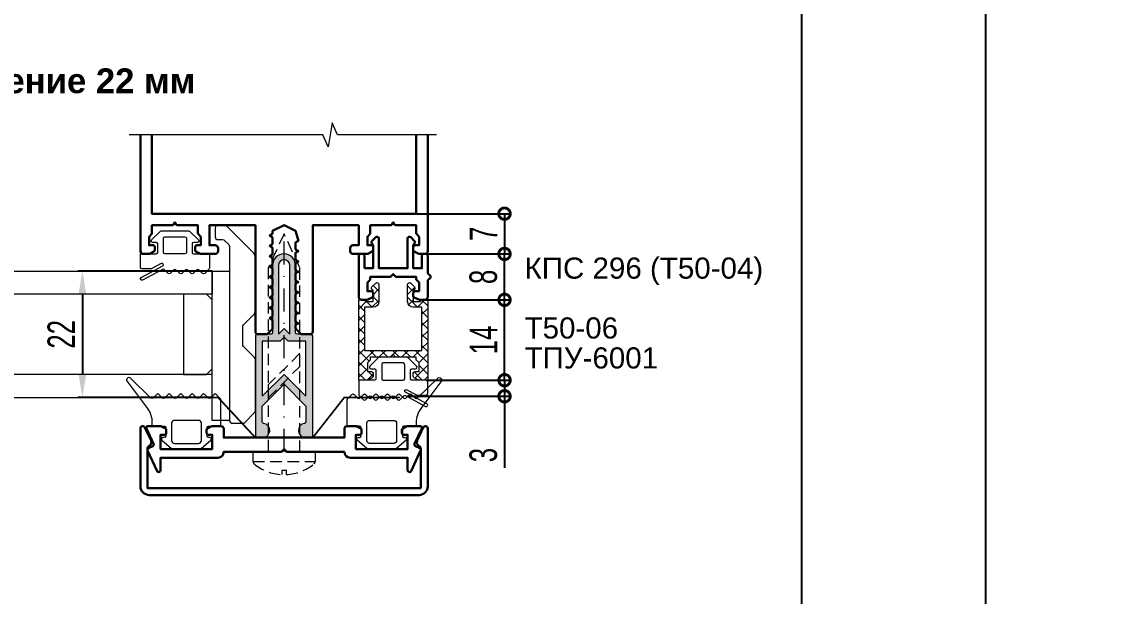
# Model space of a CAD drawing. Extents: x -37 to 8820, y -336 to 478.
# Drawn here: x 5355.1 to 5473.8, y 64 to 126.5 of the extents above; entities that cross this region are included whole.
import ezdxf

# ---------------------------------------------------------------- set-up
doc = ezdxf.new("R2010")
doc.units = 0
doc.header["$LTSCALE"] = 5
doc.linetypes.add('DASHDOT', pattern=[1, 0.5, -0.25, 0, -0.25])
doc.linetypes.add('HIDDEN', pattern=[0.375, 0.25, -0.125])
doc.layers.get('0').update_dxf_attribs({"linetype": 'CONTINUOUS', "lineweight": 30})
doc.layers.get('DEFPOINTS').update_dxf_attribs({"linetype": 'CONTINUOUS'})
for name, color, linetype, lineweight in [('1', 6, 'DASHDOT', 13), ('2', 3, 'HIDDEN', 13), ('Dimentions', 5, 'CONTINUOUS', 15), ('Glass', 5, 'CONTINUOUS', 20), ('Ал подклад', 7, 'CONTINUOUS', 20), ('Герлен', 7, 'CONTINUOUS', 60), ('Зигзаг', 1, 'CONTINUOUS', 15), ('Подкладки', 1, 'CONTINUOUS', 20), ('Текстовый', 7, 'CONTINUOUS', 9), ('Уплотнители', 1, 'CONTINUOUS', 20), ('Штриховка', 1, 'CONTINUOUS', 5)]:
    doc.layers.add(name, color=color, linetype=linetype, lineweight=lineweight)
doc.layers.add('Скрытые', color=14, linetype='CONTINUOUS', plot=False)
doc.styles.add('3', font='RUSS.SHX', dxfattribs={"width": 0.7, "height": 3})
doc.styles.add('Каталожный', font='arial.ttf', dxfattribs={"height": 2.5})
doc.dimstyles.new('MX1_6', dxfattribs={"dimtxt": 3, "dimasz": 2.5, "dimexe": 0.5, "dimexo": 0, "dimgap": 0.8, "dimtad": 1, "dimlfac": 1.6, "dimdsep": 46, "dimtxsty": '3', "dimcen": 0, "dimclrd": 256, "dimclre": 256, "dimclrt": 256, "dimaunit": 1, "dimadec": 0, "dimazin": 0, "dimtfac": 1, "dimtmove": 0, "dimatfit": 1, "dimfxl": 1, "dimtvp": 1, "dimtolj": 1, "dimtzin": 0, "dimarcsym": 0})

# ---------------------------------------------------------------- blocks, each defined once
blk = doc.blocks.new('*D1144')
at = {"layer": 'DEFPOINTS', "color": 0, "linetype": 'Continuous', "transparency": 16777216}
for p in [(5375.84, 99.36), (5361.71, 85.61), (5375.84, 85.61)]:
    blk.add_point(p, dxfattribs=at)
at = {"layer": 'Dimentions', "linetype": 'Continuous', "lineweight": -2, "transparency": 16777216}
for p, q in [((5375.84, 99.36), (5361.21, 99.36)), ((5361.71, 96.86), (5361.71, 88.11)), ((5375.84, 85.61), (5361.21, 85.61))]:
    blk.add_line(p, q, dxfattribs=at)
at = {"layer": 'Dimentions', "linetype": 'Continuous', "transparency": 16777216}
for points in [[(5361.29, 96.86), (5362.12, 96.86), (5361.71, 99.36)], [(5361.29, 88.11), (5362.12, 88.11), (5361.71, 85.61)]]:
    blk.add_solid(points, dxfattribs=at)
at = {"layer": 'Dimentions', "linetype": 'Continuous', "transparency": 16777216, "insert": (5359.41, 92.48), "char_height": 3, "attachment_point": 5, "rotation": 90, "style": '3'}
blk.add_mtext('\\A1;22', dxfattribs=at)
blk = doc.blocks.new('_DotSmall')
at = {"color": 0, "linetype": 'ByBlock', "const_width": 0.5}
blk.add_lwpolyline([(-0.0625, 0, 1), (0.0625, 0, 1)], format="xyb", close=True, dxfattribs=at)
blk = doc.blocks.new('*D1146')
at = {"layer": 'DEFPOINTS', "color": 0, "linetype": 'Continuous', "transparency": 16777216}
for p in [(5399.09, 101.23), (5407.64, 101.23), (5399, 96.23)]:
    blk.add_point(p, dxfattribs=at)
at = {"layer": 'Dimentions', "linetype": 'Continuous', "lineweight": -2, "transparency": 16777216}
for p, q in [((5399.09, 101.23), (5408.14, 101.23)), ((5407.64, 96.23), (5407.64, 101.23)), ((5399, 96.23), (5408.14, 96.23))]:
    blk.add_line(p, q, dxfattribs=at)
at = {"layer": 'Dimentions', "linetype": 'Continuous', "lineweight": -2, "transparency": 16777216, "xscale": 2.5, "yscale": 2.5, "zscale": 2.5}
for p, rotation in [((5407.64, 101.23), 90), ((5407.64, 96.23), 270)]:
    blk.add_blockref('_DotSmall', p, dxfattribs=dict(at, rotation=rotation))
at = {"layer": 'Dimentions', "linetype": 'Continuous', "transparency": 16777216, "insert": (5405.34, 98.73), "char_height": 3, "attachment_point": 5, "rotation": 90, "style": '3'}
blk.add_mtext('\\A1;8', dxfattribs=at)
blk = doc.blocks.new('*D1147')
at = {"layer": 'DEFPOINTS', "color": 0, "linetype": 'Continuous', "transparency": 16777216}
for p in [(5398.03, 105.61), (5404.82, 101.23), (5407.64, 101.23)]:
    blk.add_point(p, dxfattribs=at)
at = {"layer": 'Dimentions', "linetype": 'Continuous', "lineweight": -2, "transparency": 16777216}
for p, q in [((5398.03, 105.61), (5408.14, 105.61)), ((5407.64, 105.61), (5407.64, 101.23)), ((5404.82, 101.23), (5408.14, 101.23))]:
    blk.add_line(p, q, dxfattribs=at)
at = {"layer": 'Dimentions', "linetype": 'Continuous', "lineweight": -2, "transparency": 16777216, "xscale": 2.5, "yscale": 2.5, "zscale": 2.5}
for p, rotation in [((5407.64, 105.61), 90), ((5407.64, 101.23), 270)]:
    blk.add_blockref('_DotSmall', p, dxfattribs=dict(at, rotation=rotation))
at = {"layer": 'Dimentions', "linetype": 'Continuous', "transparency": 16777216, "insert": (5405.34, 103.42), "char_height": 3, "attachment_point": 5, "rotation": 90, "style": '3'}
blk.add_mtext('\\A1;7', dxfattribs=at)
blk = doc.blocks.new('*D1195')
at = {"layer": 'DEFPOINTS', "color": 0, "linetype": 'Continuous', "transparency": 16777216}
for p in [(5398.97, 96.23), (5407.64, 96.23), (5399.12, 87.48)]:
    blk.add_point(p, dxfattribs=at)
at = {"layer": 'Dimentions', "linetype": 'Continuous', "lineweight": -2, "transparency": 16777216}
for p, q in [((5398.97, 96.23), (5408.14, 96.23)), ((5407.64, 87.48), (5407.64, 96.23)), ((5399.12, 87.48), (5408.14, 87.48))]:
    blk.add_line(p, q, dxfattribs=at)
at = {"layer": 'Dimentions', "linetype": 'Continuous', "lineweight": -2, "transparency": 16777216, "xscale": 2.5, "yscale": 2.5, "zscale": 2.5}
for p, rotation in [((5407.64, 96.23), 90), ((5407.64, 87.48), 270)]:
    blk.add_blockref('_DotSmall', p, dxfattribs=dict(at, rotation=rotation))
at = {"layer": 'Dimentions', "linetype": 'Continuous', "transparency": 16777216, "insert": (5405.34, 91.86), "char_height": 3, "attachment_point": 5, "rotation": 90, "style": '3'}
blk.add_mtext('\\A1;14', dxfattribs=at)
blk = doc.blocks.new('*D1196')
at = {"layer": 'DEFPOINTS', "color": 0, "linetype": 'Continuous', "transparency": 16777216}
for p in [(5399.12, 87.48), (5407.64, 87.48), (5397.09, 85.73)]:
    blk.add_point(p, dxfattribs=at)
at = {"layer": 'Dimentions', "linetype": 'Continuous', "lineweight": -2, "transparency": 16777216}
for p, q in [((5407.64, 87.48), (5407.64, 89.98)), ((5399.12, 87.48), (5408.14, 87.48)), ((5407.64, 87.48), (5407.64, 85.73)), ((5397.09, 85.73), (5408.14, 85.73)), ((5407.64, 85.73), (5407.64, 77.93))]:
    blk.add_line(p, q, dxfattribs=at)
at = {"layer": 'Dimentions', "linetype": 'Continuous', "lineweight": -2, "transparency": 16777216, "xscale": 2.5, "yscale": 2.5, "zscale": 2.5}
for p, rotation in [((5407.64, 87.48), 270), ((5407.64, 85.73), 90)]:
    blk.add_blockref('_DotSmall', p, dxfattribs=dict(at, rotation=rotation))
at = {"layer": 'Dimentions', "linetype": 'Continuous', "transparency": 16777216, "insert": (5405.34, 79.33), "char_height": 3, "attachment_point": 5, "rotation": 90, "style": '3'}
blk.add_mtext('\\A1;3', dxfattribs=at)

msp = doc.modelspace()

# ---------------------------------------------------------------- hatches: boundary and pattern name
at = {"layer": 'Штриховка'}
h = msp.add_hatch(color=256, dxfattribs=at)
h.paths.add_polyline_path([(5380.7164, 92.4806, 0.41421356), (5380.5289, 92.2931), (5380.5289, 81.4181, 0.41421356), (5380.7164, 81.2306), (5381.3101, 81.2306, 0.92211283), (5381.4361, 82.7829, -0.36752318), (5381.2789, 82.9679), (5381.2789, 84.6681), (5382.1539, 85.5431), (5382.1539, 86.6038), (5381.2789, 85.7288), (5381.2789, 91.7306), (5382.1539, 91.7306), (5382.1539, 92.4806)])
h.paths.add_polyline_path([(5385.1539, 92.4806), (5385.1539, 91.7306), (5386.0289, 91.7306), (5386.0289, 85.7288), (5385.1539, 86.6038), (5385.1539, 85.5431), (5386.0289, 84.6681), (5386.0289, 82.9679, -0.36752318), (5385.8716, 82.7829, 0.92211283), (5385.9976, 81.2306), (5386.5914, 81.2306, 0.41421356), (5386.7789, 81.4181), (5386.7789, 92.2931, 0.41421356), (5386.5914, 92.4806)])
h.paths.add_polyline_path([(5383.6539, 88.1038), (5383.6539, 87.0431), (5385.1539, 85.5431), (5385.1539, 86.6038)])
h.paths.add_polyline_path([(5382.1539, 86.6038), (5382.1539, 85.5431), (5383.6539, 87.0431), (5383.6539, 88.1038)])
h.paths.add_polyline_path([(5382.4039, 99.9806), (5382.4039, 96.9806), (5382.4039, 96.7527, -0.02836015), (5382.4027, 96.7315, 0.00241783), (5382.4039, 96.7306), (5382.4039, 92.6369, -0.41421356), (5382.2476, 92.4806), (5382.1539, 92.4806), (5382.1539, 91.7306), (5382.4179, 91.7306), (5383.6539, 92.9666), (5383.6539, 93.1056), (5383.0289, 92.4806), (5383.0289, 99.9806, -0.41421356), (5383.6539, 100.6056), (5383.6539, 101.2306, 0.41421356)])
h.paths.add_polyline_path([(5383.6539, 101.2306), (5383.6539, 100.6056, -0.41421356), (5384.2789, 99.9806), (5384.2789, 93.5916), (5384.9039, 94.2166), (5384.9039, 94.521), (5384.9039, 96.7306), (5384.9039, 96.771, -0.19897581), (5384.9588, 96.9036, 0.1550132), (5384.9039, 96.9806), (5384.9039, 99.9806, 0.41421356)])
h.paths.add_polyline_path([(5383.8806, 91.9433), (5384.0932, 91.7306), (5385.1539, 91.7306), (5385.1539, 92.4806), (5385.0601, 92.4806, -0.41421356), (5384.9039, 92.6369), (5384.9039, 92.9666)])
h.paths.add_polyline_path([(5382.4179, 91.7306), (5383.2145, 91.7306), (5383.6539, 92.1699), (5383.6539, 92.9666)], flags=16)
h.paths.add_polyline_path([(5383.7234, 93.0361), (5383.6539, 92.9666), (5383.6539, 92.1699), (5383.8806, 91.9433), (5384.9039, 92.9666), (5384.9039, 94.2166), (5384.2789, 93.5916), (5384.2789, 92.4806)])
at = {"layer": 'Штриховка', "lineweight": 5}
h = msp.add_hatch(dxfattribs=at)
h.set_pattern_fill('ANSI37', color=256, scale=7, style=0)
h.set_pattern_definition([(45, (7788.8997, 7228.0155), (-0.61871843, 0.61871843), []), (135, (7788.8997, 7228.0155), (-0.61871843, -0.61871843), [])])
edge = h.paths.add_edge_path()
edge.add_line((5395.5289, 90.2931), (5395.2713, 90.0355))
edge.add_arc((5395.1387, 90.1681), 0.1875, 270, 315, ccw=False)
edge.add_line((5395.1387, 89.9806), (5393.0289, 89.9806))
edge.add_line((5393.0289, 89.9806), (5393.0289, 89.7458))
edge.add_arc((5392.8414, 89.7458), 0.1875, -45, 0, ccw=False)
edge.add_line((5392.974, 89.6132), (5392.7164, 89.3556))
edge.add_line((5392.7164, 89.3556), (5392.7164, 88.4181))
edge.add_line((5392.7164, 88.4181), (5393.1539, 88.4181))
edge.add_arc((5393.1539, 88.2306), 0.1875, 0, 90, ccw=False)
edge.add_line((5393.3414, 88.2306), (5393.3414, 87.909))
edge.add_arc((5393.1539, 87.909), 0.1875, 296.565051, 360, ccw=False)
edge.add_line((5393.2377, 87.7413), (5392.756, 87.5004))
edge.add_arc((5392.6721, 87.6681), 0.1875, 270, 296.565051, ccw=False)
edge.add_line((5392.6721, 87.4806), (5391.7789, 87.4806))
edge.add_line((5391.7789, 87.4806), (5391.7789, 96.2306))
edge.add_line((5391.7789, 96.2306), (5392.3414, 96.2306))
edge.add_arc((5392.3414, 96.0431), 0.1875, 0, 90, ccw=False)
edge.add_line((5392.5289, 96.0431), (5393.3414, 96.0431))
edge.add_line((5393.3414, 96.0431), (5393.3414, 97.2306))
edge.add_line((5393.3414, 97.2306), (5393.2088, 97.3632))
edge.add_arc((5393.3414, 97.4958), 0.1875, 135, 225, ccw=False)
edge.add_line((5393.2088, 97.6284), (5393.628, 98.0475))
edge.add_arc((5393.7682, 97.9074), 0.1982, 0, 135, ccw=False)
edge.add_line((5393.9664, 97.9074), (5393.9664, 96.0431))
edge.add_arc((5393.3414, 96.0431), 0.625, -90, 0, ccw=False)
edge.add_line((5393.3414, 95.4181), (5392.4039, 95.4181))
edge.add_line((5392.4039, 95.4181), (5392.4039, 90.7306))
edge.add_line((5392.4039, 90.7306), (5398.6539, 90.7306))
edge.add_line((5398.6539, 90.7306), (5398.6539, 95.4181))
edge.add_line((5398.6539, 95.4181), (5397.7164, 95.4181))
edge.add_arc((5397.7164, 96.0431), 0.625, 180, 270, ccw=False)
edge.add_line((5397.0914, 96.0431), (5397.0914, 97.9074))
edge.add_arc((5397.2896, 97.9074), 0.1982, 45, 180, ccw=False)
edge.add_line((5397.4298, 98.0475), (5397.849, 97.6284))
edge.add_arc((5397.7164, 97.4958), 0.1875, -45, 45, ccw=False)
edge.add_line((5397.849, 97.3632), (5397.7164, 97.2306))
edge.add_line((5397.7164, 97.2306), (5397.7164, 96.0431))
edge.add_line((5397.7164, 96.0431), (5398.5289, 96.0431))
edge.add_arc((5398.7164, 96.0431), 0.1875, 90, 180, ccw=False)
edge.add_line((5398.7164, 96.2306), (5399.2789, 96.2306))
edge.add_line((5399.2789, 96.2306), (5399.2789, 87.4806))
edge.add_line((5399.2789, 87.4806), (5398.3857, 87.4806))
edge.add_arc((5398.3857, 87.6681), 0.1875, 243.434949, 270, ccw=False)
edge.add_line((5398.3018, 87.5004), (5397.82, 87.7413))
edge.add_arc((5397.9039, 87.909), 0.1875, 180, 243.434949, ccw=False)
edge.add_line((5397.7164, 87.909), (5397.7164, 88.2306))
edge.add_arc((5397.9039, 88.2306), 0.1875, 90, 180, ccw=False)
edge.add_line((5397.9039, 88.4181), (5398.3414, 88.4181))
edge.add_line((5398.3414, 88.4181), (5398.3414, 89.3556))
edge.add_line((5398.3414, 89.3556), (5398.0838, 89.6132))
edge.add_arc((5398.2164, 89.7458), 0.1875, 180, 225, ccw=False)
edge.add_line((5398.0289, 89.7458), (5398.0289, 89.9806))
edge.add_line((5398.0289, 89.9806), (5395.9191, 89.9806))
edge.add_arc((5395.9191, 90.1681), 0.1875, 225, 270, ccw=False)
edge.add_line((5395.7865, 90.0355), (5395.5289, 90.2931))

# ---------------------------------------------------------------- linework, layer by layer
msp.add_lwpolyline([(5399.2789, 114.1864), (5399.2789, 101.5431, -0.41421356), (5398.9664, 101.2306), (5398.3857, 101.2306, -0.11643382), (5398.3018, 101.2504), (5397.82, 101.4913, -0.28407904), (5397.7164, 101.659), (5397.7164, 101.9806, -0.41421356), (5397.9039, 102.1681), (5398.3414, 102.1681), (5398.3414, 103.1056), (5398.0838, 103.3632, -0.19891237), (5398.0289, 103.4958), (5398.0289, 104.3556), (5395.801, 104.3556, -0.28407904), (5395.6333, 104.4593), (5395.5289, 104.6681), (5395.4245, 104.4593, -0.28407904), (5395.2568, 104.3556), (5393.0289, 104.3556), (5393.0289, 103.4958, -0.19891237), (5392.974, 103.3632), (5392.7164, 103.1056), (5392.7164, 102.1681), (5393.1539, 102.1681, -0.41421356), (5393.3414, 101.9806), (5393.3414, 101.659, -0.28407904), (5393.2377, 101.4913), (5392.756, 101.2504, -0.11643382), (5392.6721, 101.2306), (5391.1539, 101.2306, -0.41421356), (5390.8414, 101.5431), (5390.8414, 101.8556, -0.41421356), (5391.1539, 102.1681), (5391.7789, 102.1681), (5391.7789, 104.3556), (5386.7789, 104.3556), (5386.7789, 92.7931, -0.41421356), (5386.4664, 92.4806), (5385.6066, 92.4806, -0.19891237), (5385.474, 92.5355), (5384.9588, 93.0507, -0.19891237), (5384.9039, 93.1833), (5384.9039, 93.396, -0.28407904), (5385.0075, 93.5637), (5385.2164, 93.6681), (5385.0075, 93.7725, -0.28407904), (5384.9039, 93.9402), (5384.9039, 94.521, -0.28407904), (5385.0075, 94.6887), (5385.2164, 94.7931), (5385.0075, 94.8975, -0.28407904), (5384.9039, 95.0652), (5384.9039, 95.646, -0.28407904), (5385.0075, 95.8137), (5385.2164, 95.9181), (5385.0075, 96.0225, -0.28407904), (5384.9039, 96.1902), (5384.9039, 96.771, -0.28407904), (5385.0075, 96.9387), (5385.2164, 97.0431), (5385.0075, 97.1475, -0.28407904), (5384.9039, 97.3152), (5384.9039, 97.896, -0.28407904), (5385.0075, 98.0637), (5385.2164, 98.1681), (5385.0075, 98.2725, -0.28407904), (5384.9039, 98.4402), (5384.9039, 99.021, -0.28407904), (5385.0075, 99.1887), (5385.2164, 99.2931), (5385.0075, 99.3975, -0.28407904), (5384.9039, 99.5652), (5384.9039, 100.146, -0.28407904), (5385.0075, 100.3137), (5385.2164, 100.4181), (5385.0075, 100.5225, -0.28407904), (5384.9039, 100.6902), (5384.9039, 101.271, -0.28407904), (5385.0075, 101.4387), (5385.2164, 101.5431), (5385.0075, 101.6475, -0.28407904), (5384.9039, 101.8152), (5384.9039, 102.396, -0.28407904), (5385.0075, 102.5637), (5385.2164, 102.6681), (5384.9039, 103.7306), (5383.6539, 104.3556), (5382.4039, 103.7306), (5382.4039, 103.5027, -0.28407904), (5382.3002, 103.335), (5382.0914, 103.2306), (5382.3002, 103.1262, -0.28407904), (5382.4039, 102.9585), (5382.4039, 102.3777, -0.28407904), (5382.3002, 102.21), (5382.0914, 102.1056), (5382.3002, 102.0012, -0.28407904), (5382.4039, 101.8335), (5382.4039, 101.2527, -0.28407904), (5382.3002, 101.085), (5382.0914, 100.9806), (5382.3002, 100.8762, -0.28407904), (5382.4039, 100.7085), (5382.4039, 100.1277, -0.28407904), (5382.3002, 99.96), (5382.0914, 99.8556), (5382.3002, 99.7512, -0.28407904), (5382.4039, 99.5835), (5382.4039, 99.0027, -0.28407904), (5382.3002, 98.835), (5382.0914, 98.7306), (5382.3002, 98.6262, -0.28407904), (5382.4039, 98.4585), (5382.4039, 97.8777, -0.28407904), (5382.3002, 97.71), (5382.0914, 97.6056), (5382.3002, 97.5012, -0.28407904), (5382.4039, 97.3335), (5382.4039, 96.7527, -0.28407904), (5382.3002, 96.585), (5382.0914, 96.4806), (5382.3002, 96.3762, -0.28407904), (5382.4039, 96.2085), (5382.4039, 95.6277, -0.28407904), (5382.3002, 95.46), (5382.0914, 95.3556), (5382.3002, 95.2512, -0.28407904), (5382.4039, 95.0835), (5382.4039, 94.5027, -0.28407904), (5382.3002, 94.335), (5382.0914, 94.2306), (5382.3002, 94.1262, -0.28407904), (5382.4039, 93.9585), (5382.4039, 93.1833, -0.19891237), (5382.349, 93.0507), (5381.8338, 92.5355, -0.19891237), (5381.7012, 92.4806), (5380.8414, 92.4806, -0.41421356), (5380.5289, 92.7931), (5380.5289, 104.3556), (5375.5289, 104.3556), (5375.5289, 102.1681), (5376.1539, 102.1681, -0.41421356), (5376.4664, 101.8556), (5376.4664, 101.5431, -0.41421356), (5376.1539, 101.2306), (5374.6357, 101.2306, -0.11643382), (5374.5518, 101.2504), (5374.07, 101.4913, -0.28407904), (5373.9664, 101.659), (5373.9664, 101.9806, -0.41421356), (5374.1539, 102.1681), (5374.5914, 102.1681), (5374.5914, 103.1056), (5374.3338, 103.3632, -0.19891237), (5374.2789, 103.4958), (5374.2789, 104.3556), (5372.051, 104.3556, -0.28407904), (5371.8833, 104.4593), (5371.7789, 104.6681), (5371.6745, 104.4593, -0.28407904), (5371.5068, 104.3556), (5369.2789, 104.3556), (5369.2789, 103.4958, -0.19891237), (5369.224, 103.3632), (5368.9664, 103.1056), (5368.9664, 102.1681), (5369.4039, 102.1681, -0.41421356), (5369.5914, 101.9806), (5369.5914, 101.659, -0.28407904), (5369.4877, 101.4913), (5369.006, 101.2504, -0.11643382), (5368.9221, 101.2306), (5368.3414, 101.2306, -0.41421356), (5368.0289, 101.5431), (5368.0289, 114.1864)], format="xyb")
msp.add_lwpolyline([(5398.0289, 114.1864), (5398.0289, 105.6056), (5369.2789, 105.6056), (5369.2789, 114.1864)])
for points in [[(5392.4039, 99.6681), (5392.4039, 101.0431, 0.41421356), (5392.2164, 101.2306), (5391.9664, 101.2306, 0.41421356), (5391.7789, 101.0431), (5391.7789, 101.0431), (5391.7789, 96.5431, 0.41421356), (5392.0914, 96.2306), (5392.6721, 96.2306, 0.11643382), (5392.756, 96.2504), (5393.2377, 96.4913, 0.28407904), (5393.3414, 96.659), (5393.3414, 96.9806, 0.41421356), (5393.1539, 97.1681), (5392.7164, 97.1681), (5392.7164, 98.1056), (5392.974, 98.3632, 0.19891237), (5393.0289, 98.4958), (5393.0289, 98.7306), (5395.1387, 98.7306, 0.19891237), (5395.2713, 98.7855), (5395.5289, 99.0431), (5395.7865, 98.7855, 0.19891237), (5395.9191, 98.7306), (5398.0289, 98.7306), (5398.0289, 98.4958, 0.19891237), (5398.0838, 98.3632), (5398.3414, 98.1056), (5398.3414, 97.1681), (5397.9039, 97.1681, 0.41421356), (5397.7164, 96.9806), (5397.7164, 96.659, 0.28407904), (5397.82, 96.4913), (5398.3018, 96.2504, 0.11643382), (5398.3857, 96.2306), (5398.9664, 96.2306, 0.41421356), (5399.2789, 96.5431), (5399.2789, 98.2628, -0.19891237), (5399.3338, 98.3954), (5399.5365, 98.598, 0.41421356), (5399.5365, 98.8632), (5399.3338, 99.0659, -0.19891237), (5399.2789, 99.1984), (5399.2789, 101.0431, 0.41421356), (5399.0914, 101.2306), (5398.8414, 101.2306, 0.41421356), (5398.6539, 101.0431), (5398.6539, 99.6681), (5397.7164, 99.6681), (5397.7164, 102.1529, -0.19891237), (5397.7713, 102.2855), (5397.849, 102.3632, 0.41421356), (5397.849, 102.6284), (5397.4298, 103.0475, 0.66817864), (5397.0914, 102.9074), (5397.0914, 99.6681), (5393.9664, 99.6681), (5393.9664, 102.9074, 0.66817864), (5393.628, 103.0475), (5393.2088, 102.6284, 0.41421356), (5393.2088, 102.3632), (5393.2865, 102.2855, -0.19891237), (5393.3414, 102.1529), (5393.3414, 99.6681)], [(5398.3414, 74.9806), (5368.9664, 74.9806, -0.41421356), (5368.0289, 75.9181), (5368.0289, 82.2306, -0.80258485), (5368.5055, 82.3363), (5369.1754, 80.8996, -0.40155944), (5368.9808, 80.3266, 0.27973928), (5368.7789, 79.9939), (5368.7789, 75.7306), (5398.5289, 75.7306), (5398.5289, 79.9939, 0.27973928), (5398.327, 80.3266, -0.40155944), (5398.1324, 80.8996), (5398.8023, 82.3363, -0.80258485), (5399.2789, 82.2306), (5399.2789, 75.9181, -0.41421356)], [(5390.2164, 79.6681), (5384.0441, 79.6681, -0.19891237), (5383.9115, 79.723), (5383.6539, 79.9806), (5383.3963, 79.723, -0.19891237), (5383.2637, 79.6681), (5377.0914, 79.6681, -0.41421356), (5376.4664, 79.0431), (5370.2164, 79.0431), (5370.2164, 77.6681, -0.41421356), (5370.0289, 77.4806), (5370.0099, 77.4806, -0.29147342), (5369.84, 77.5889), (5368.7965, 79.8267, -0.41421356), (5368.8871, 80.0758), (5369.359, 80.2959, 0.41421356), (5369.4496, 80.545), (5368.6715, 82.2139, -0.54861879), (5368.8414, 82.4806), (5370.1721, 82.4806, -0.11643382), (5370.256, 82.4608), (5370.7377, 82.2199, -0.28407904), (5370.8414, 82.0522), (5370.8414, 81.7306, -0.41421356), (5370.6539, 81.5431), (5370.2164, 81.5431), (5370.2164, 79.9806), (5375.8414, 79.9806), (5375.8414, 81.5431), (5375.4039, 81.5431, -0.41421356), (5375.2164, 81.7306), (5375.2164, 82.0522, -0.28407904), (5375.32, 82.2199), (5375.8018, 82.4608, -0.11643382), (5375.8857, 82.4806), (5376.7789, 82.4806, -0.41421356), (5377.0914, 82.1681), (5377.0914, 81.2306), (5390.2164, 81.2306), (5390.2164, 82.1681, -0.41421356), (5390.5289, 82.4806), (5391.4221, 82.4806, -0.11643382), (5391.506, 82.4608), (5391.9877, 82.2199, -0.28407904), (5392.0914, 82.0522), (5392.0914, 81.7306, -0.41421356), (5391.9039, 81.5431), (5391.4664, 81.5431), (5391.4664, 79.9806), (5397.0914, 79.9806), (5397.0914, 81.5431), (5396.6539, 81.5431, -0.41421356), (5396.4664, 81.7306), (5396.4664, 82.0522, -0.28407904), (5396.57, 82.2199), (5397.0518, 82.4608, -0.11643382), (5397.1357, 82.4806), (5398.4664, 82.4806, -0.54861879), (5398.6363, 82.2139), (5397.8581, 80.545, 0.41421356), (5397.9488, 80.2959), (5398.4206, 80.0758, -0.41421356), (5398.5113, 79.8267), (5397.4678, 77.5889, -0.29147342), (5397.2979, 77.4806), (5397.2789, 77.4806, -0.41421356), (5397.0914, 77.6681), (5397.0914, 79.0431), (5390.8414, 79.0431, -0.41421356)]]:
    msp.add_lwpolyline(points, format="xyb", close=True)
at = {"layer": '1'}
msp.add_line((5383.6539, 79.6681), (5383.6539, 103.4181), dxfattribs=at)
at = {"layer": '2'}
msp.add_line((5380.2789, 78.612), (5387.0289, 78.612), dxfattribs=at)
for points in [[(5385.3726, 79.6681), (5385.3726, 99.7322), (5383.6539, 103.4181), (5381.9351, 99.7322), (5381.9351, 79.6681)], [(5381.9351, 85.5465), (5385.3726, 88.984), (5385.3726, 90.4163), (5381.9351, 86.9788)]]:
    msp.add_lwpolyline(points, close=True, dxfattribs=at)
msp.add_lwpolyline([(5383.4083, 77.2052, -0.16184886), (5380.3925, 78.371, -0.22388754), (5380.2789, 78.612), (5380.2789, 79.6681), (5387.0289, 79.6681), (5387.0289, 78.612, -0.22388754), (5386.9153, 78.371, -0.16184886), (5383.8995, 77.2052), (5383.8995, 77.6429), (5383.4083, 77.6429)], format="xyb", close=True, dxfattribs=at)
at = {"layer": 'Glass'}
for points in [[(5375.8414, 96.8556), (5337.0865, 96.8556), (5337.0865, 99.3556), (5375.8414, 99.3556)], [(5375.8414, 88.7306), (5375.8414, 96.2306), (5375.2164, 96.8556), (5372.7164, 96.8556), (5372.7164, 88.1056), (5375.2164, 88.1056)], [(5375.8414, 88.1056), (5337.0865, 88.1056), (5337.0865, 85.6056), (5375.8414, 85.6056)]]:
    msp.add_lwpolyline(points, close=True, dxfattribs=at)
at = {"layer": 'Ал подклад'}
msp.add_lwpolyline([(5380.5289, 84.1725), (5380.5289, 89.7217, 0.19891237), (5380.4374, 89.9427), (5379.241, 91.1391, -0.19891237), (5379.1494, 91.36), (5379.1494, 93.2897, -0.19891237), (5379.241, 93.5107), (5380.4374, 94.7071, 0.19891237), (5380.5289, 94.928), (5380.5289, 100.8645, 0.19891237), (5380.3458, 101.3064), (5377.4797, 104.1725, 0.19891237), (5377.0378, 104.3556), (5376.4664, 104.3556, 0.41421356), (5376.1539, 104.0431), (5376.1539, 103.1056, 0.41421356), (5376.4664, 102.7931), (5376.9619, 102.7931, -0.19891237), (5377.1829, 102.7016), (5377.6249, 102.2596, -0.19891237), (5377.7164, 102.0387), (5377.7164, 83.1056, 0.41421356), (5378.0289, 82.7931), (5379.1494, 82.7931, 0.19891237), (5379.3704, 82.8846), (5380.4374, 83.9516, 0.19891237)], format="xyb", close=True, dxfattribs=at)
at = {"layer": 'Герлен', "ltscale": 2, "const_width": 0.1875}
msp.add_lwpolyline([(5396.2789, 85.6056), (5390.2164, 85.6056), (5386.7789, 81.2306), (5380.5289, 81.2306), (5376.4664, 85.6056), (5370.4039, 85.6056)], dxfattribs=at)
at = {"layer": 'Зигзаг'}
msp.add_lwpolyline([(5400.2498, 114.1864), (5389.4807, 114.1864), (5388.8999, 115.5043), (5388.4642, 112.8916), (5387.8817, 114.1864), (5366.7955, 114.1864)], dxfattribs=at)
at = {"layer": 'Подкладки'}
msp.add_lwpolyline([(5377.7164, 83.1056), (5375.8414, 83.1056), (5375.8414, 99.3556), (5377.7164, 99.3556)], close=True, dxfattribs=at)
at = {"layer": 'Скрытые', "linetype": 'Continuous'}
for points in [[(5460, 297), (5250, 297), (5250, 0), (5460, 0)], [(5460, 297), (5670, 297), (5670, 0), (5460, 0)], [(5440, 10), (5440, 287), (5275, 287), (5275, 10)]]:
    msp.add_lwpolyline(points, close=True, dxfattribs=at)
at = {"layer": 'Уплотнители'}
for points in [[(5370.2981, 100.1915), (5369.2531, 99.6245, -0.12491271), (5369.1786, 99.6056), (5368.1851, 99.6056, -0.41421356), (5368.0289, 99.7619), (5368.0289, 101.2306), (5369.7476, 101.2306, 0.41421356), (5369.9039, 101.3869), (5369.9039, 102.3244, 0.41421356), (5369.7476, 102.4806), (5369.3414, 102.4806, -0.66858666), (5369.231, 102.7475), (5370.1706, 103.685, -0.19861919), (5370.281, 103.7306), (5373.2768, 103.7306, -0.19861919), (5373.3871, 103.685), (5374.3267, 102.7475, -0.66858666), (5374.2164, 102.4806), (5373.8101, 102.4806, 0.41421356), (5373.6539, 102.3244), (5373.6539, 101.3869, 0.41421356), (5373.8101, 101.2306), (5375.5289, 101.2306), (5375.5289, 99.6703, -0.19891237), (5375.4831, 99.5598), (5375.0144, 99.0911, -0.41421356), (5374.7934, 99.0911), (5374.3894, 99.4951, 0.41421356), (5374.1684, 99.4951), (5373.7644, 99.0911, -0.41421356), (5373.5434, 99.0911), (5373.1394, 99.4951, 0.41421356), (5372.9184, 99.4951), (5372.5144, 99.0911, -0.41421356), (5372.2934, 99.0911), (5371.8894, 99.4951, 0.41421356), (5371.6684, 99.4951), (5371.2644, 99.0911, -0.41421356), (5371.0434, 99.0911), (5370.6114, 99.5231, 0.33207606), (5370.4264, 99.55), (5368.2596, 98.3745, -1), (5368.1106, 98.6492), (5370.4471, 99.9168, 1)], [(5370.6851, 103.1056), (5372.8726, 103.1056, -0.41421356), (5373.0289, 102.9494), (5373.0289, 101.3869, -0.41421356), (5372.8726, 101.2306), (5370.6851, 101.2306, -0.41421356), (5370.5289, 101.3869), (5370.5289, 102.9494, -0.41421356)], [(5386.5914, 92.4806), (5385.0601, 92.4806, -0.41421356), (5384.9039, 92.6369), (5384.9039, 96.7306, 0.5), (5384.9039, 96.9806), (5384.9039, 99.9806, 1), (5382.4039, 99.9806), (5382.4039, 96.9806, 0.5), (5382.4039, 96.7306), (5382.4039, 92.6369, -0.41421356), (5382.2476, 92.4806), (5380.7164, 92.4806, 0.41421356), (5380.5289, 92.2931), (5380.5289, 81.4181, 0.41421356), (5380.7164, 81.2306), (5381.3101, 81.2306, 0.92211283), (5381.4361, 82.7829, -0.36752318), (5381.2789, 82.9679), (5381.2789, 84.6681), (5383.6539, 87.0431), (5386.0289, 84.6681), (5386.0289, 82.9679, -0.36752318), (5385.8716, 82.7829, 0.92211283), (5385.9976, 81.2306), (5386.5914, 81.2306, 0.41421356), (5386.7789, 81.4181), (5386.7789, 92.2931, 0.41421356)], [(5383.6539, 93.1056), (5384.2789, 92.4806), (5384.2789, 99.9806, 1), (5383.0289, 99.9806), (5383.0289, 92.4806), (5383.6539, 93.1056)], [(5397.0096, 86.4415), (5398.0547, 85.8745, 0.12491271), (5398.1292, 85.8556), (5399.1226, 85.8556, 0.41421356), (5399.2789, 86.0119), (5399.2789, 87.4806), (5397.5601, 87.4806, -0.41421356), (5397.4039, 87.6369), (5397.4039, 88.5744, -0.41421356), (5397.5601, 88.7306), (5397.9664, 88.7306, 0.66858666), (5398.0767, 88.9975), (5397.1371, 89.935, 0.19861919), (5397.0268, 89.9806), (5394.031, 89.9806, 0.19861919), (5393.9206, 89.935), (5392.981, 88.9975, 0.66858666), (5393.0914, 88.7306), (5393.4976, 88.7306, -0.41421356), (5393.6539, 88.5744), (5393.6539, 87.6369, -0.41421356), (5393.4976, 87.4806), (5391.7789, 87.4806), (5391.7789, 85.9203, 0.19891237), (5391.8247, 85.8098), (5392.2934, 85.3411, 0.41421356), (5392.5144, 85.3411), (5392.9184, 85.7451, -0.41421356), (5393.1394, 85.7451), (5393.5434, 85.3411, 0.41421356), (5393.7644, 85.3411), (5394.1684, 85.7451, -0.41421356), (5394.3894, 85.7451), (5394.7934, 85.3411, 0.41421356), (5395.0144, 85.3411), (5395.4184, 85.7451, -0.41421356), (5395.6394, 85.7451), (5396.0434, 85.3411, 0.41421356), (5396.2644, 85.3411), (5396.6964, 85.7731, -0.33207606), (5396.8814, 85.8), (5399.0481, 84.6245, 1), (5399.1971, 84.8992), (5396.8606, 86.1668, -1)], [(5396.6226, 89.3556), (5394.4351, 89.3556, 0.41421356), (5394.2789, 89.1994), (5394.2789, 87.6369, 0.41421356), (5394.4351, 87.4806), (5396.6226, 87.4806, 0.41421356), (5396.7789, 87.6369), (5396.7789, 89.1994, 0.41421356)], [(5375.4351, 81.2306, -0.41421356), (5375.2789, 81.3869), (5375.2789, 82.3244, -0.41421356), (5375.4351, 82.4806), (5376.7789, 82.4806), (5376.7789, 85.3685, 0.19891237), (5376.7423, 85.4569), (5376.2644, 85.9348, 0.41421356), (5376.0434, 85.9348), (5375.6394, 85.5308, -0.41421356), (5375.4184, 85.5308), (5375.0144, 85.9348, 0.41421356), (5374.7934, 85.9348), (5374.3894, 85.5308, -0.41421356), (5374.1684, 85.5308), (5373.7644, 85.9348, 0.41421356), (5373.5434, 85.9348), (5373.1394, 85.5308, -0.41421356), (5372.9184, 85.5308), (5372.5144, 85.9348, 0.41421356), (5372.2934, 85.9348), (5371.8894, 85.5308, -0.41421356), (5371.6684, 85.5308), (5371.2644, 85.9348, 0.41421356), (5371.0434, 85.9348), (5370.6394, 85.5308, -0.41421356), (5370.4184, 85.5308), (5370.0144, 85.9348, 0.41421356), (5369.7934, 85.9348), (5369.3894, 85.5308, -0.41421356), (5369.1684, 85.5308), (5366.8894, 87.7451, 0.41421356), (5366.6684, 87.7451), (5366.5371, 87.6138, 0.29253821), (5366.501, 87.4493), (5368.7817, 84.3961, -0.16178775), (5369.2789, 82.8999), (5369.2789, 82.4806), (5370.6226, 82.4806, -0.41421356), (5370.7789, 82.3244), (5370.7789, 81.3869, -0.41421356), (5370.6226, 81.2306), (5370.4664, 81.2306, 0.66858666), (5370.356, 80.9637), (5371.4206, 80.0262, 0.19861919), (5371.531, 79.9806), (5374.5268, 79.9806, 0.19861919), (5374.6371, 80.0262), (5375.7017, 80.9637, 0.66858666), (5375.5914, 81.2306)], [(5391.8726, 81.2306, 0.41421356), (5392.0289, 81.3869), (5392.0289, 82.3244, 0.41421356), (5391.8726, 82.4806), (5390.5289, 82.4806), (5390.5289, 85.3685, -0.19891237), (5390.5655, 85.4569), (5391.0434, 85.9348, -0.41421356), (5391.2644, 85.9348), (5391.6684, 85.5308, 0.41421356), (5391.8894, 85.5308), (5392.2934, 85.9348, -0.41421356), (5392.5144, 85.9348), (5392.9184, 85.5308, 0.41421356), (5393.1394, 85.5308), (5393.5434, 85.9348, -0.41421356), (5393.7644, 85.9348), (5394.1684, 85.5308, 0.41421356), (5394.3894, 85.5308), (5394.7934, 85.9348, -0.41421356), (5395.0144, 85.9348), (5395.4184, 85.5308, 0.41421356), (5395.6394, 85.5308), (5396.0434, 85.9348, -0.41421356), (5396.2644, 85.9348), (5396.6684, 85.5308, 0.41421356), (5396.8894, 85.5308), (5397.2934, 85.9348, -0.41421356), (5397.5144, 85.9348), (5397.9184, 85.5308, 0.41421356), (5398.1394, 85.5308), (5400.4184, 87.7451, -0.41421356), (5400.6394, 87.7451), (5400.7707, 87.6138, -0.29253821), (5400.8068, 87.4493), (5398.526, 84.3961, 0.16178775), (5398.0289, 82.8999), (5398.0289, 82.4806), (5396.6851, 82.4806, 0.41421356), (5396.5289, 82.3244), (5396.5289, 81.3869, 0.41421356), (5396.6851, 81.2306), (5396.8414, 81.2306, -0.66858666), (5396.9517, 80.9637), (5395.8871, 80.0262, -0.19861919), (5395.7768, 79.9806), (5392.781, 79.9806, -0.19861919), (5392.6706, 80.0262), (5391.606, 80.9637, -0.66858666), (5391.7164, 81.2306)], [(5371.7164, 80.6056), (5374.3414, 80.6056, 0.41421356), (5374.6539, 80.9181), (5374.6539, 82.7931, 0.41421356), (5374.3414, 83.1056), (5371.7164, 83.1056, 0.41421356), (5371.4039, 82.7931), (5371.4039, 80.9181, 0.41421356)], [(5395.5914, 80.6056), (5392.9664, 80.6056, -0.41421356), (5392.6539, 80.9181), (5392.6539, 82.7931, -0.41421356), (5392.9664, 83.1056), (5395.5914, 83.1056, -0.41421356), (5395.9039, 82.7931), (5395.9039, 80.9181, -0.41421356)]]:
    msp.add_lwpolyline(points, format="xyb", close=True, dxfattribs=at)
msp.add_lwpolyline([(5395.5289, 90.2931), (5395.2713, 90.0355, -0.19891237), (5395.1387, 89.9806), (5393.0289, 89.9806), (5393.0289, 89.7458, -0.19891237), (5392.974, 89.6132), (5392.7164, 89.3556), (5392.7164, 88.4181), (5393.1539, 88.4181, -0.41421356), (5393.3414, 88.2306), (5393.3414, 87.909, -0.28407904), (5393.2377, 87.7413), (5392.756, 87.5004, -0.11643382), (5392.6721, 87.4806), (5391.7789, 87.4806), (5391.7789, 96.2306), (5392.3414, 96.2306, -0.41421356), (5392.5289, 96.0431), (5393.3414, 96.0431), (5393.3414, 97.2306), (5393.2088, 97.3632, -0.41421356), (5393.2088, 97.6284), (5393.628, 98.0475, -0.66817864), (5393.9664, 97.9074), (5393.9664, 96.0431, -0.41421356), (5393.3414, 95.4181), (5392.4039, 95.4181), (5392.4039, 90.7306), (5398.6539, 90.7306), (5398.6539, 95.4181), (5397.7164, 95.4181, -0.41421356), (5397.0914, 96.0431), (5397.0914, 97.9074, -0.66817864), (5397.4298, 98.0475), (5397.849, 97.6284, -0.41421356), (5397.849, 97.3632), (5397.7164, 97.2306), (5397.7164, 96.0431), (5398.5289, 96.0431, -0.41421356), (5398.7164, 96.2306), (5399.2789, 96.2306), (5399.2789, 87.4806), (5398.3857, 87.4806, -0.11643382), (5398.3018, 87.5004), (5397.82, 87.7413, -0.28407904), (5397.7164, 87.909), (5397.7164, 88.2306, -0.41421356), (5397.9039, 88.4181), (5398.3414, 88.4181), (5398.3414, 89.3556), (5398.0838, 89.6132, -0.19891237), (5398.0289, 89.7458), (5398.0289, 89.9806), (5395.9191, 89.9806, -0.19891237), (5395.7865, 90.0355), (5395.5289, 90.2931)], format="xyb", dxfattribs=at)
msp.add_lwpolyline([(5384.0932, 91.7306), (5383.6539, 92.1699), (5383.2145, 91.7306), (5381.2789, 91.7306), (5381.2789, 85.7288), (5383.6539, 88.1038), (5386.0289, 85.7288), (5386.0289, 91.7306)], close=True, dxfattribs=at)

# ---------------------------------------------------------------- texts
at = {"layer": 'Текстовый', "linetype": 'Continuous', "insert": (5339.6211, 121.4312), "char_height": 2.7, "width": 42.664921, "attachment_point": 1, "style": 'Каталожный'}
msp.add_mtext('\\pxql;{\\fArial|b1|i0|c204|p34;Заполнение 22 мм}', dxfattribs=at)
at = {"layer": 'Текстовый', "linetype": 'Continuous', "insert": (5409.8215, 100.8348), "char_height": 2.5, "width": 35.470571, "attachment_point": 1, "line_spacing_factor": 0.85, "style": 'Каталожный'}
msp.add_mtext('\\pxi-2,l2,r-2.0333,se1.0833,ql,t4;{\\H0.92x;КПС 296 (Т50-04)\\P\\PТ50-06\\PТПУ-6001}', dxfattribs=at)

# ---------------------------------------------------------------- dimensions: what is measured, and where the dimension line sits
at = {"layer": 'Dimentions', "linetype": 'Continuous'}
dim = msp.add_linear_dim(base=(5407.6412, 101.2306), p1=(5398.0289, 105.6056), p2=(5404.8174, 101.2306), angle=90, dimstyle='MX1_6', override={"dimdec": 0, "dimblk1": 'DotSmall', "dimblk2": 'DotSmall', "dimsah": 1}, dxfattribs=at)
dim.commit()
dim.dimension.update_dxf_attribs({"geometry": '*D1147', "text_midpoint": (5405.3412, 103.4181)})
for base, p1, p2, picture, middle in [((5407.6412, 101.2306), (5398.9976, 96.2306), (5399.0914, 101.2306), '*D1146', (5407.6412, 98.7306)), ((5407.6412, 96.2306), (5399.1226, 87.4806), (5398.9664, 96.2306), '*D1195', (5407.6412, 91.8556)), ((5407.6412, 87.4806), (5397.0914, 85.7328), (5399.1226, 87.4806), '*D1196', (5407.6412, 79.3328))]:
    dim = msp.add_linear_dim(base=base, p1=p1, p2=p2, angle=90, dimstyle='MX1_6', override={"dimdec": 0, "dimblk1": 'DotSmall', "dimblk2": 'DotSmall', "dimsah": 1}, dxfattribs=at)
    dim.commit()
    dim.dimension.update_dxf_attribs({"geometry": picture, "text_midpoint": middle, "dimtype": 160})
dim = msp.add_linear_dim(base=(5361.7077, 85.6056), p1=(5375.8414, 99.3556), p2=(5375.8414, 85.6056), angle=90, dimstyle='MX1_6', dxfattribs=at)
dim.commit()
dim.dimension.update_dxf_attribs({"geometry": '*D1144', "text_midpoint": (5359.4077, 92.4806)})

doc.saveas('drawing.dxf')
